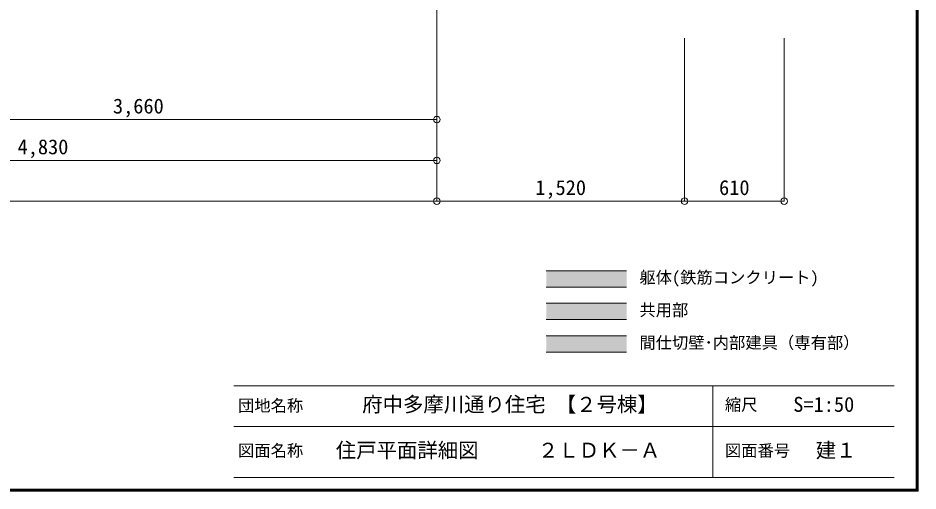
# Model space of a CAD drawing. Units: millimetres at full size, sheet at 1:50. Extents: x -9674 to 9699, y -6794 to 6791.
# Drawn here: x 4179 to 9699, y -6794 to -3893 of the extents above; entities that cross this region are included whole.
import ezdxf
from ezdxf.enums import TextEntityAlignment as Align

# ---------------------------------------------------------------- set-up
doc = ezdxf.new("R2010")
doc.units = ezdxf.units.MM
doc.header["$LTSCALE"] = 50
doc.header["$PDMODE"] = 32
doc.header["$PDSIZE"] = 40
doc.linetypes.add('CHAIN2', pattern=[12, 9, -1, 1, -1])
for name, color, linetype, lineweight in [('0-0_図面枠', 7, 'Continuous', 9), ('0-1_タイトル', 7, 'Continuous', 9), ('1-0_芯', 7, 'CHAIN2', 9), ('1-B_寸法', 7, 'Continuous', 9)]:
    doc.layers.add(name, color=color, linetype=linetype, lineweight=lineweight)
doc.styles.add('ＭＳ ゴシック', font='')
doc.styles.get('ＭＳ ゴシック').set_extended_font_data('MS Gothic')

msp = doc.modelspace()

# ---------------------------------------------------------------- linework, layer by layer
at = {"layer": '0-0_図面枠'}
for p, q in [((9697.16, -6792.16), (9697.16, 6789.66)), ((9688.35, -6783.35), (9688.35, 6780.85)), ((9690.11, -6785.11), (9690.11, 6782.61)), ((9691.87, -6786.88), (9691.87, 6784.38)), ((9693.64, 6786.14), (9693.64, -6788.64)), ((9695.4, -6790.4), (9695.4, 6787.9)), ((9693.64, -6788.64), (-9668.64, -6788.64)), ((-9666.87, -6786.88), (9691.87, -6786.88)), ((-9665.11, -6785.11), (9690.11, -6785.11)), ((-9663.35, -6783.35), (9688.35, -6783.35)), ((-9673.92, -6793.93), (9698.92, -6793.93)), ((-9672.16, -6792.16), (9697.16, -6792.16)), ((-9670.4, -6790.4), (9695.4, -6790.4))]:
    msp.add_line(p, q, dxfattribs=at)
msp.add_lwpolyline([(9698.92, -6793.93), (9698.92, 6791.43), (-9673.92, 6791.43)], dxfattribs=at)
at = {"layer": '0-1_タイトル'}
for p, q in [((5503.35, -6148.35), (7653.35, -6148.35)), ((7653.35, -6148.35), (9553.35, -6148.35)), ((8439.55, -6148.35), (8439.55, -6710.85)), ((5503.35, -6398.35), (9553.35, -6398.35)), ((5503.35, -6710.85), (9553.35, -6710.85))]:
    msp.add_line(p, q, dxfattribs=at)
at = {"layer": '1-0_芯'}
msp.add_line((6747.5, 5404.08), (6747.5, -4015.92), dxfattribs=at)
at = {"layer": '1-B_寸法'}
for p, q in [((6747.5, -5015.92), (6747.5, -4015.92)), ((8267.5, -5015.92), (8267.5, -4015.92)), ((8877.5, -5015.92), (8877.5, -4015.92)), ((3087.5, -4515.92), (6747.5, -4515.92)), ((1917.5, -4765.92), (6747.5, -4765.92)), ((-6752.5, -5015.92), (6747.5, -5015.92)), ((6747.5, -5015.92), (8267.5, -5015.92)), ((8267.5, -5015.92), (8877.5, -5015.92)), ((7418.68, -5442.6), (7911.11, -5442.6)), ((7418.68, -5542.6), (7911.11, -5542.6)), ((7418.68, -5642.6), (7911.11, -5642.6)), ((7418.68, -5742.6), (7911.11, -5742.6)), ((7418.68, -5842.6), (7911.11, -5842.6)), ((7418.68, -5942.6), (7911.11, -5942.6))]:
    msp.add_line(p, q, dxfattribs=at)
at = {"layer": '1-B_寸法', "color": 3}
for p in [(6747.5, -4515.92), (6747.5, -4765.92), (6747.5, -5015.92), (8267.5, -5015.92), (8877.5, -5015.92)]:
    msp.add_point(p, dxfattribs=at)
at = {"layer": '1-B_寸法', "color": 1}
msp.add_solid([(7418.68, -5442.6), (7418.68, -5542.6), (7911.11, -5442.6), (7911.11, -5542.6)], dxfattribs=at)
at = {"layer": '1-B_寸法', "color": 2}
msp.add_solid([(7418.68, -5742.6), (7418.68, -5642.6), (7911.11, -5742.6), (7911.11, -5642.6)], dxfattribs=at)
at = {"layer": '1-B_寸法', "color": 4}
msp.add_solid([(7418.68, -5942.6), (7418.68, -5842.6), (7911.11, -5942.6), (7911.11, -5842.6)], dxfattribs=at)

# ---------------------------------------------------------------- texts
at = {"layer": '0-1_タイトル', "style": 'ＭＳ ゴシック'}
for s, height, p in [('団地名称', 73.31, (5528.35, -6328.57)), ('府中多摩川通り住宅 【２号棟】', 91.64, (6290.2, -6335.85)), ('縮尺', 73.31, (8514.55, -6323.35)), ('S=1:50', 91.64, (8933.95, -6335.85)), ('図面名称', 73.31, (5528.35, -6604.6)), ('住戸平面詳細図', 91.64, (6128.35, -6617.1)), ('２ＬＤＫ－Ａ', 91.64, (7368.36, -6617.1)), ('図面番号', 73.31, (8514.55, -6604.6)), ('建１', 91.64, (9071.45, -6617.1))]:
    msp.add_text(s, height=height, dxfattribs=at).set_placement(p, align=Align.BOTTOM_LEFT)
at = {"layer": '1-B_寸法', "style": 'ＭＳ ゴシック'}
for s, height, p in [('3,660', 91.64, (4761.25, -4505.92)), ('4,830', 91.64, (4176.25, -4755.92)), ('1,520', 91.64, (7351.25, -5005.92)), ('610', 91.64, (8478.75, -5005.92)), ('躯体(鉄筋コンクリート)', 73.31, (7990.07, -5542.6)), ('共用部', 73.31, (7990.07, -5742.6)), ('間仕切壁･内部建具（専有部）', 73.31, (7990.07, -5942.6))]:
    msp.add_text(s, height=height, dxfattribs=at).set_placement(p, align=Align.BOTTOM_LEFT)

doc.saveas('drawing.dxf')
